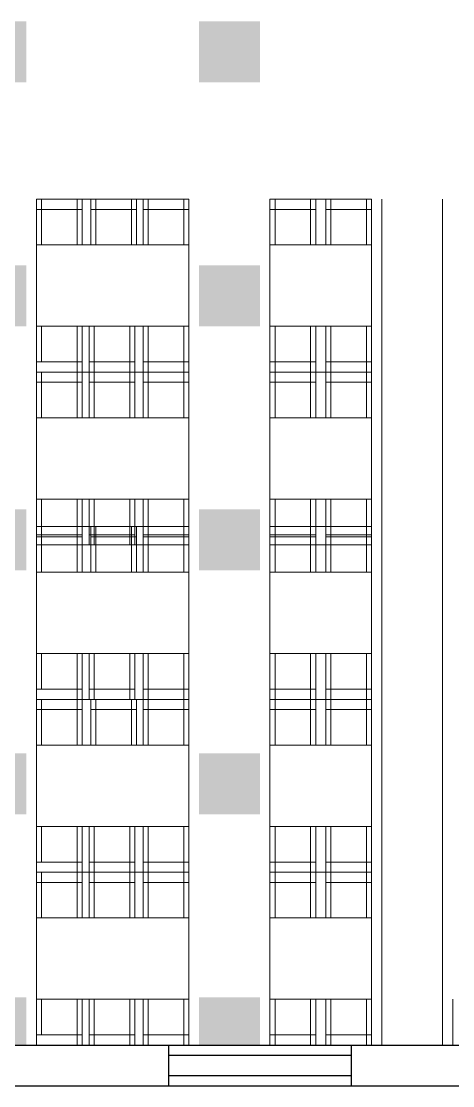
# Model space of a CAD drawing. Header units: inches. Extents: x 101 to 668, y -217 to 99.
# Drawn here: x 537.66 to 541.91, y -208.44 to -197.97 of the extents above; entities that cross this region are included whole.
import ezdxf

# ---------------------------------------------------------------- set-up
doc = ezdxf.new("R2010")
doc.units = ezdxf.units.IN
doc.header["$MEASUREMENT"] = 0
doc.layers.add('FUR', color=1, linetype='Continuous', lineweight=15)

msp = doc.modelspace()

# ---------------------------------------------------------------- hatches: boundary and pattern name
h = msp.add_hatch(color=40)
h.paths.add_polyline_path([(531.8115, -197.9653), (531.2115, -197.9653), (531.2115, -198.5653), (531.8115, -198.5653)])
h.paths.add_polyline_path([(531.8115, -200.3653), (531.2115, -200.3653), (531.2115, -200.9653), (531.8115, -200.9653)])
h.paths.add_polyline_path([(531.8115, -202.7653), (531.2115, -202.7653), (531.2115, -203.3653), (531.8115, -203.3653)])
h.paths.add_polyline_path([(531.8115, -205.1653), (531.2115, -205.1653), (531.2115, -205.7653), (531.8115, -205.7653)])
h.paths.add_polyline_path([(531.8115, -207.5653), (531.2115, -207.5653), (531.2115, -208.0353), (531.8115, -208.0353)])
h.paths.add_polyline_path([(534.1115, -197.9653), (533.5115, -197.9653), (533.5115, -198.5653), (534.1115, -198.5653)])
h.paths.add_polyline_path([(537.7115, -197.9653), (537.1115, -197.9653), (537.1115, -198.5653), (537.7115, -198.5653)])
h.paths.add_polyline_path([(540.0115, -197.9653), (539.4115, -197.9653), (539.4115, -198.5653), (540.0115, -198.5653)])
h.paths.add_polyline_path([(543.6115, -197.9653), (543.0115, -197.9653), (543.0115, -198.5653), (543.6115, -198.5653)])
h.paths.add_polyline_path([(545.9115, -197.9653), (545.3115, -197.9653), (545.3115, -198.5653), (545.9115, -198.5653)])
h.paths.add_polyline_path([(534.1115, -202.7653), (533.5115, -202.7653), (533.5115, -203.3653), (534.1115, -203.3653)])
h.paths.add_polyline_path([(534.1115, -205.1653), (533.5115, -205.1653), (533.5115, -205.7653), (534.1115, -205.7653)])
h.paths.add_polyline_path([(534.1115, -207.5653), (533.5115, -207.5653), (533.5115, -208.0353), (534.1115, -208.0353)])
h.paths.add_polyline_path([(537.7115, -202.7653), (537.1115, -202.7653), (537.1115, -203.3653), (537.7115, -203.3653)])
h.paths.add_polyline_path([(537.7115, -205.1653), (537.1115, -205.1653), (537.1115, -205.7653), (537.7115, -205.7653)])
h.paths.add_polyline_path([(537.7115, -207.5653), (537.1115, -207.5653), (537.1115, -208.0353), (537.5115, -208.0353), (537.5115, -208.0353), (537.7115, -208.0353)])
h.paths.add_polyline_path([(540.0115, -202.7653), (539.4115, -202.7653), (539.4115, -203.3653), (540.0115, -203.3653)])
h.paths.add_polyline_path([(543.6115, -202.7653), (543.0115, -202.7653), (543.0115, -203.3653), (543.6115, -203.3653)])
h.paths.add_polyline_path([(545.9115, -202.7653), (545.3115, -202.7653), (545.3115, -203.3653), (545.9115, -203.3653)])
h.paths.add_polyline_path([(540.0115, -205.1653), (539.4115, -205.1653), (539.4115, -205.7653), (540.0115, -205.7653)])
h.paths.add_polyline_path([(543.6115, -205.1653), (543.0115, -205.1653), (543.0115, -205.7653), (543.6115, -205.7653)])
h.paths.add_polyline_path([(545.9115, -205.1653), (545.3115, -205.1653), (545.3115, -205.7653), (545.9115, -205.7653)])
h.paths.add_polyline_path([(543.6115, -207.5653), (543.0115, -207.5653), (543.0115, -208.0353), (543.6115, -208.0353)])
h.paths.add_polyline_path([(545.9115, -207.5653), (545.3115, -207.5653), (545.3115, -208.0353), (545.7115, -208.0353), (545.9115, -208.0353)])
h = msp.add_hatch(color=40)
h.paths.add_polyline_path([(534.1115, -200.3653), (533.5115, -200.3653), (533.5115, -200.9653), (534.1115, -200.9653)])
h.paths.add_polyline_path([(537.7115, -200.3653), (537.1115, -200.3653), (537.1115, -200.9653), (537.7115, -200.9653)])
h.paths.add_polyline_path([(540.0115, -200.3653), (539.4115, -200.3653), (539.4115, -200.9653), (540.0115, -200.9653)])
h.paths.add_polyline_path([(543.6115, -200.3653), (543.0115, -200.3653), (543.0115, -200.9653), (543.6115, -200.9653)])
h.paths.add_polyline_path([(545.9115, -200.3653), (545.3115, -200.3653), (545.3115, -200.9653), (545.9115, -200.9653)])
msp.add_hatch(color=40).paths.add_polyline_path([(540.0115, -207.5653), (539.4115, -207.5653), (539.4115, -208.0353), (540.0115, -208.0353)])

# ---------------------------------------------------------------- linework, layer by layer
for p, q in [((537.8115, -204.6353), (537.8115, -204.6353)), ((530.1115, -208.0353), (547.6565, -208.0353)), ((539.1115, -208.0353), (539.1115, -208.4353)), ((539.1115, -208.0353), (539.1115, -208.4353)), ((540.9115, -208.0353), (540.9115, -208.4353)), ((539.1115, -208.1353), (540.9115, -208.1353)), ((539.1115, -208.3353), (540.9115, -208.3353)), ((529.7115, -208.4353), (545.7315, -208.4353)), ((539.1115, -208.4353), (539.1115, -208.4353))]:
    msp.add_line(p, q)
at = {"layer": 'FUR', "lineweight": 20}
for p, q in [((537.8115, -199.7153), (537.8115, -200.9653)), ((537.8115, -199.7153), (537.8115, -200.1653)), ((537.8115, -199.7153), (538.2615, -199.7153)), ((537.8115, -199.7153), (539.3115, -199.7153)), ((537.8615, -199.7153), (537.8615, -200.1653)), ((538.2115, -199.7153), (538.2115, -200.1653)), ((538.2615, -199.7153), (538.2615, -200.1653)), ((538.34615, -199.7153), (538.34615, -200.1653)), ((538.39615, -199.7153), (538.39615, -200.1653)), ((538.4615, -199.7153), (538.9115, -199.7153)), ((538.74615, -199.7153), (538.74615, -200.1653)), ((538.79615, -199.7153), (538.79615, -200.1653)), ((538.8615, -199.7153), (538.8615, -200.1653)), ((538.9115, -199.7153), (538.9115, -200.1653)), ((539.2615, -199.7153), (539.2615, -200.1653)), ((539.3115, -199.7153), (539.3115, -201.4153)), ((539.3115, -199.7153), (539.3115, -200.1653)), ((540.1115, -199.7153), (540.1115, -201.4153)), ((540.1115, -199.7153), (540.5615, -199.7153)), ((540.1115, -199.7153), (541.1115, -199.7153)), ((540.1615, -199.7153), (540.1615, -200.1653)), ((540.5115, -199.7153), (540.5115, -200.1653)), ((540.5615, -199.7153), (540.5615, -200.1653)), ((540.6615, -199.7153), (541.1115, -199.7153)), ((540.6615, -199.7153), (540.6615, -200.1653)), ((540.7115, -199.7153), (540.7115, -200.1653)), ((541.0615, -199.7153), (541.0615, -200.1653)), ((541.1115, -199.7153), (541.1115, -200.1653)), ((541.1115, -199.7153), (541.1115, -200.9653)), ((541.2115, -199.7153), (541.2115, -208.0353)), ((541.8115, -199.7153), (541.8115, -208.0353)), ((538.2615, -199.8153), (537.8115, -199.8153)), ((538.79615, -199.8153), (538.34615, -199.8153)), ((539.3115, -199.8153), (538.8615, -199.8153)), ((540.5615, -199.8153), (540.1115, -199.8153)), ((541.1115, -199.8153), (540.6615, -199.8153)), ((537.8115, -199.9653), (537.8115, -200.1653)), ((538.34615, -199.9653), (538.34615, -200.1653)), ((540.6615, -199.9653), (540.6615, -200.1653)), ((537.8115, -200.1653), (538.34615, -200.1653)), ((537.8115, -200.1653), (537.8115, -200.9653)), ((538.34615, -200.1653), (538.8615, -200.1653)), ((538.8615, -200.1653), (539.3115, -200.1653)), ((540.1115, -200.1653), (540.6615, -200.1653)), ((540.6615, -200.1653), (541.1115, -200.1653)), ((537.8115, -200.9653), (538.33071, -200.9653)), ((537.8115, -200.9653), (537.8115, -201.4153)), ((537.8615, -200.9653), (537.8615, -201.3153)), ((538.2115, -200.9653), (538.2115, -201.4153)), ((538.2615, -200.9653), (538.2615, -201.4153)), ((538.33071, -200.9653), (538.8615, -200.9653)), ((538.33071, -200.9653), (538.33071, -201.4153)), ((538.38071, -200.9653), (538.38071, -201.4153)), ((538.73071, -200.9653), (538.73071, -201.4153)), ((538.78071, -200.9653), (538.78071, -201.4153)), ((538.8615, -200.9653), (539.3115, -200.9653)), ((538.8615, -200.9653), (538.8615, -201.4153)), ((538.9115, -200.9653), (538.9115, -201.4153)), ((539.2615, -200.9653), (539.2615, -201.4153)), ((539.3115, -200.9653), (539.3115, -201.4153)), ((540.1115, -200.9653), (540.6615, -200.9653)), ((540.1615, -200.9653), (540.1615, -201.4153)), ((540.5115, -200.9653), (540.5115, -201.4153)), ((540.5615, -200.9653), (540.5615, -201.4153)), ((540.6615, -200.9653), (541.1115, -200.9653)), ((540.6615, -200.9653), (540.6615, -201.4153)), ((540.7115, -200.9653), (540.7115, -201.4153)), ((541.0615, -200.9653), (541.0615, -201.4153)), ((541.1115, -200.9653), (541.1115, -201.4153)), ((541.1115, -200.9653), (541.1115, -201.4153)), ((537.8115, -201.3153), (538.2615, -201.3153)), ((538.33071, -201.3153), (538.78071, -201.3153)), ((538.8615, -201.3153), (539.3115, -201.3153)), ((540.1115, -201.3153), (540.5615, -201.3153)), ((540.6615, -201.3153), (541.1115, -201.3153)), ((537.8115, -201.4153), (538.2615, -201.4153)), ((537.8115, -201.4153), (539.3115, -201.4153)), ((537.8115, -201.4153), (537.8115, -202.6653)), ((537.8115, -201.4153), (537.8115, -201.8653)), ((537.8115, -201.4153), (538.2615, -201.4153)), ((537.8115, -201.4153), (539.3115, -201.4153)), ((537.8615, -201.4153), (537.8615, -201.8653)), ((538.2115, -201.4153), (538.2115, -201.8653)), ((538.2615, -201.4153), (538.2615, -201.8653)), ((538.33071, -201.4153), (538.33071, -201.8653)), ((538.38071, -201.4153), (538.38071, -201.8653)), ((538.4615, -201.4153), (538.9115, -201.4153)), ((538.4615, -201.4153), (538.9115, -201.4153)), ((538.73071, -201.4153), (538.73071, -201.8653)), ((538.78071, -201.4153), (538.78071, -201.8653)), ((538.8615, -201.4153), (538.8615, -201.8653)), ((538.9115, -201.4153), (538.9115, -201.8653)), ((539.2615, -201.4153), (539.2615, -201.8653)), ((539.3115, -201.4153), (539.3115, -203.1153)), ((539.3115, -201.4153), (539.3115, -201.8653)), ((540.1115, -201.4153), (540.5615, -201.4153)), ((540.1115, -201.4153), (541.1115, -201.4153)), ((540.1115, -201.4153), (540.1115, -203.1153)), ((540.1115, -201.4153), (540.1115, -203.1153)), ((540.1115, -201.4153), (540.5615, -201.4153)), ((540.1115, -201.4153), (541.1115, -201.4153)), ((540.1615, -201.4153), (540.1615, -201.8653)), ((540.5115, -201.4153), (540.5115, -201.8653)), ((540.5615, -201.4153), (540.5615, -201.8653)), ((540.6615, -201.4153), (541.1115, -201.4153)), ((540.6615, -201.4153), (540.6615, -201.8653)), ((540.7115, -201.4153), (540.7115, -201.8653)), ((540.7615, -201.4153), (541.1115, -201.4153)), ((541.0615, -201.4153), (541.0615, -201.8653)), ((541.1115, -201.4153), (541.1115, -201.8653)), ((541.1115, -201.4153), (541.1115, -202.6653)), ((538.2615, -201.5153), (537.8115, -201.5153)), ((538.78071, -201.5153), (538.33071, -201.5153)), ((539.3115, -201.5153), (538.8615, -201.5153)), ((540.5615, -201.5153), (540.1115, -201.5153)), ((541.1115, -201.5153), (540.6615, -201.5153)), ((537.8115, -201.6653), (537.8115, -201.8653)), ((540.6615, -201.6653), (540.6615, -201.8653)), ((537.8115, -201.8653), (538.34615, -201.8653)), ((537.8115, -201.8653), (537.8115, -202.6653)), ((538.34615, -201.8653), (538.8615, -201.8653)), ((538.8615, -201.8653), (539.3115, -201.8653)), ((540.1115, -201.8653), (540.6615, -201.8653)), ((540.6615, -201.8653), (541.1115, -201.8653)), ((537.8115, -202.6653), (538.33071, -202.6653)), ((537.8115, -202.6653), (537.8115, -203.1153)), ((537.8615, -202.6653), (537.8615, -203.0153)), ((538.2115, -202.6653), (538.2115, -203.1153)), ((538.2615, -202.6653), (538.2615, -203.1153)), ((538.33071, -202.6653), (538.8615, -202.6653)), ((538.33071, -202.6653), (538.33071, -203.1153)), ((538.38071, -202.6653), (538.38071, -203.1153)), ((538.73071, -202.6653), (538.73071, -203.1153)), ((538.78071, -202.6653), (538.78071, -203.1153)), ((538.8615, -202.6653), (539.3115, -202.6653)), ((538.8615, -202.6653), (538.8615, -203.1153)), ((538.9115, -202.6653), (538.9115, -203.1153)), ((539.2615, -202.6653), (539.2615, -203.1153)), ((539.3115, -202.6653), (539.3115, -203.1153)), ((540.1115, -202.6653), (540.6615, -202.6653)), ((540.1615, -202.6653), (540.1615, -203.1153)), ((540.5115, -202.6653), (540.5115, -203.1153)), ((540.5615, -202.6653), (540.5615, -203.1153)), ((540.6615, -202.6653), (541.1115, -202.6653)), ((540.6615, -202.6653), (540.6615, -203.1153)), ((540.7115, -202.6653), (540.7115, -203.1153)), ((541.0615, -202.6653), (541.0615, -203.1153)), ((541.1115, -202.6653), (541.1115, -203.1153)), ((541.1115, -202.6653), (541.1115, -203.1153)), ((537.8115, -202.9353), (537.8115, -204.1853)), ((537.8115, -202.9353), (537.8115, -203.3853)), ((537.8115, -202.9353), (538.2615, -202.9353)), ((537.8115, -202.9353), (539.3115, -202.9353)), ((537.8615, -202.9353), (537.8615, -203.3853)), ((538.2115, -202.9353), (538.2115, -203.3853)), ((538.2615, -202.9353), (538.2615, -203.3853)), ((538.34615, -202.9353), (538.34615, -203.3853)), ((538.39615, -202.9353), (538.39615, -203.3853)), ((538.4615, -202.9353), (538.9115, -202.9353)), ((538.74615, -202.9353), (538.74615, -203.3853)), ((538.79615, -202.9353), (538.79615, -203.3853)), ((538.8615, -202.9353), (538.8615, -203.3853)), ((538.9115, -202.9353), (538.9115, -203.3853)), ((539.2615, -202.9353), (539.2615, -203.3853)), ((539.3115, -202.9353), (539.3115, -204.6353)), ((539.3115, -202.9353), (539.3115, -203.3853)), ((540.1115, -202.9353), (540.1115, -204.6353)), ((540.1115, -202.9353), (540.5615, -202.9353)), ((540.1115, -202.9353), (541.1115, -202.9353)), ((540.1615, -202.9353), (540.1615, -203.3853)), ((540.5115, -202.9353), (540.5115, -203.3853)), ((540.5615, -202.9353), (540.5615, -203.3853)), ((540.6615, -202.9353), (541.1115, -202.9353)), ((540.6615, -202.9353), (540.6615, -203.3853)), ((540.7115, -202.9353), (540.7115, -203.3853)), ((541.0615, -202.9353), (541.0615, -203.3853)), ((541.1115, -202.9353), (541.1115, -203.3853)), ((541.1115, -202.9353), (541.1115, -204.1853)), ((537.8115, -203.0153), (538.2615, -203.0153)), ((538.2615, -203.0353), (537.8115, -203.0353)), ((537.8115, -203.1153), (538.2615, -203.1153)), ((537.8115, -203.1153), (539.3115, -203.1153)), ((538.33071, -203.0153), (538.78071, -203.0153)), ((538.79615, -203.0353), (538.34615, -203.0353)), ((538.4615, -203.1153), (538.9115, -203.1153)), ((538.8615, -203.0153), (539.3115, -203.0153)), ((539.3115, -203.0353), (538.8615, -203.0353)), ((540.1115, -203.0153), (540.5615, -203.0153)), ((540.5615, -203.0353), (540.1115, -203.0353)), ((540.1115, -203.1153), (540.5615, -203.1153)), ((540.1115, -203.1153), (541.1115, -203.1153)), ((540.6615, -203.0153), (541.1115, -203.0153)), ((541.1115, -203.0353), (540.6615, -203.0353)), ((540.7615, -203.1153), (541.1115, -203.1153)), ((537.8115, -203.1853), (537.8115, -203.3853)), ((538.34615, -203.1853), (538.34615, -203.3853)), ((540.6615, -203.1853), (540.6615, -203.3853)), ((537.8115, -203.3853), (538.34615, -203.3853)), ((537.8115, -203.3853), (537.8115, -204.1853)), ((538.34615, -203.3853), (538.8615, -203.3853)), ((538.8615, -203.3853), (539.3115, -203.3853)), ((540.1115, -203.3853), (540.6615, -203.3853)), ((540.6615, -203.3853), (541.1115, -203.3853)), ((537.8115, -204.1853), (538.33071, -204.1853)), ((537.8115, -204.1853), (537.8115, -204.6353)), ((537.8615, -204.1853), (537.8615, -204.5353)), ((538.2115, -204.1853), (538.2115, -204.6353)), ((538.2615, -204.1853), (538.2615, -204.6353)), ((538.33071, -204.1853), (538.8615, -204.1853)), ((538.33071, -204.1853), (538.33071, -204.6353)), ((538.38071, -204.1853), (538.38071, -204.6353)), ((538.73071, -204.1853), (538.73071, -204.6353)), ((538.78071, -204.1853), (538.78071, -204.6353)), ((538.8615, -204.1853), (539.3115, -204.1853)), ((538.8615, -204.1853), (538.8615, -204.6353)), ((538.9115, -204.1853), (538.9115, -204.6353)), ((539.2615, -204.1853), (539.2615, -204.6353)), ((539.3115, -204.1853), (539.3115, -204.6353)), ((540.1115, -204.1853), (540.6615, -204.1853)), ((540.1615, -204.1853), (540.1615, -204.6353)), ((540.5115, -204.1853), (540.5115, -204.6353)), ((540.5615, -204.1853), (540.5615, -204.6353)), ((540.6615, -204.1853), (541.1115, -204.1853)), ((540.6615, -204.1853), (540.6615, -204.6353)), ((540.7115, -204.1853), (540.7115, -204.6353)), ((541.0615, -204.1853), (541.0615, -204.6353)), ((541.1115, -204.1853), (541.1115, -204.6353)), ((541.1115, -204.1853), (541.1115, -204.6353)), ((537.8115, -204.5353), (538.2615, -204.5353)), ((538.33071, -204.5353), (538.78071, -204.5353)), ((538.8615, -204.5353), (539.3115, -204.5353)), ((540.1115, -204.5353), (540.5615, -204.5353)), ((540.6615, -204.5353), (541.1115, -204.5353)), ((537.8115, -204.6353), (537.8115, -205.8853)), ((537.8115, -204.6353), (537.8115, -205.0853)), ((537.8115, -204.6353), (538.2615, -204.6353)), ((537.8115, -204.6353), (539.3115, -204.6353)), ((537.8115, -204.6353), (538.2615, -204.6353)), ((537.8115, -204.6353), (539.3115, -204.6353)), ((537.8115, -204.6353), (538.2615, -204.6353)), ((537.8115, -204.6353), (539.3115, -204.6353)), ((537.8615, -204.6353), (537.8615, -205.0853)), ((538.2115, -204.6353), (538.2115, -205.0853)), ((538.2615, -204.6353), (538.2615, -205.0853)), ((538.34615, -204.6353), (538.34615, -205.0853)), ((538.39615, -204.6353), (538.39615, -205.0853)), ((538.4615, -204.6353), (538.9115, -204.6353)), ((538.4615, -204.6353), (538.9115, -204.6353)), ((538.4615, -204.6353), (538.9115, -204.6353)), ((538.74615, -204.6353), (538.74615, -205.0853)), ((538.79615, -204.6353), (538.79615, -205.0853)), ((538.8615, -204.6353), (538.8615, -205.0853)), ((538.9115, -204.6353), (538.9115, -205.0853)), ((539.2615, -204.6353), (539.2615, -205.0853)), ((539.3115, -204.6353), (539.3115, -206.3353)), ((539.3115, -204.6353), (539.3115, -205.0853)), ((540.1115, -204.6353), (540.1115, -206.3353)), ((540.1115, -204.6353), (540.1115, -206.3353)), ((540.1115, -204.6353), (540.5615, -204.6353)), ((540.1115, -204.6353), (541.1115, -204.6353)), ((540.1115, -204.6353), (540.5615, -204.6353)), ((540.1115, -204.6353), (541.1115, -204.6353)), ((540.1115, -204.6353), (540.5615, -204.6353)), ((540.1115, -204.6353), (541.1115, -204.6353)), ((540.1615, -204.6353), (540.1615, -205.0853)), ((540.5115, -204.6353), (540.5115, -205.0853)), ((540.5615, -204.6353), (540.5615, -205.0853)), ((540.6615, -204.6353), (541.1115, -204.6353)), ((540.6615, -204.6353), (540.6615, -205.0853)), ((540.6615, -204.6353), (541.1115, -204.6353)), ((540.7115, -204.6353), (540.7115, -205.0853)), ((540.7615, -204.6353), (541.1115, -204.6353)), ((541.0615, -204.6353), (541.0615, -205.0853)), ((541.1115, -204.6353), (541.1115, -205.0853)), ((541.1115, -204.6353), (541.1115, -205.8853)), ((538.2615, -204.7353), (537.8115, -204.7353)), ((538.79615, -204.7353), (538.34615, -204.7353)), ((539.3115, -204.7353), (538.8615, -204.7353)), ((540.5615, -204.7353), (540.1115, -204.7353)), ((541.1115, -204.7353), (540.6615, -204.7353)), ((537.8115, -204.8853), (537.8115, -205.0853)), ((538.34615, -204.8853), (538.34615, -205.0853)), ((540.6615, -204.8853), (540.6615, -205.0853)), ((537.8115, -205.0853), (538.34615, -205.0853)), ((537.8115, -205.0853), (537.8115, -205.8853)), ((538.34615, -205.0853), (538.8615, -205.0853)), ((538.8615, -205.0853), (539.3115, -205.0853)), ((540.1115, -205.0853), (540.6615, -205.0853)), ((540.6615, -205.0853), (541.1115, -205.0853)), ((537.8115, -205.8853), (538.33071, -205.8853)), ((537.8115, -205.8853), (537.8115, -206.3353)), ((537.8615, -205.8853), (537.8615, -206.2353)), ((538.2115, -205.8853), (538.2115, -206.3353)), ((538.2615, -205.8853), (538.2615, -206.3353)), ((538.33071, -205.8853), (538.8615, -205.8853)), ((538.33071, -205.8853), (538.33071, -206.3353)), ((538.38071, -205.8853), (538.38071, -206.3353)), ((538.73071, -205.8853), (538.73071, -206.3353)), ((538.78071, -205.8853), (538.78071, -206.3353)), ((538.8615, -205.8853), (539.3115, -205.8853)), ((538.8615, -205.8853), (538.8615, -206.3353)), ((538.9115, -205.8853), (538.9115, -206.3353)), ((539.2615, -205.8853), (539.2615, -206.3353)), ((539.3115, -205.8853), (539.3115, -206.3353)), ((540.1115, -205.8853), (540.6615, -205.8853)), ((540.1615, -205.8853), (540.1615, -206.3353)), ((540.5115, -205.8853), (540.5115, -206.3353)), ((540.5615, -205.8853), (540.5615, -206.3353)), ((540.6615, -205.8853), (541.1115, -205.8853)), ((540.6615, -205.8853), (540.6615, -206.3353)), ((540.7115, -205.8853), (540.7115, -206.3353)), ((541.0615, -205.8853), (541.0615, -206.3353)), ((541.1115, -205.8853), (541.1115, -206.3353)), ((541.1115, -205.8853), (541.1115, -206.3353)), ((537.8115, -206.2353), (538.2615, -206.2353)), ((538.33071, -206.2353), (538.78071, -206.2353)), ((538.8615, -206.2353), (539.3115, -206.2353)), ((540.1115, -206.2353), (540.5615, -206.2353)), ((540.6615, -206.2353), (541.1115, -206.2353)), ((537.8115, -206.3353), (538.2615, -206.3353)), ((537.8115, -206.3353), (539.3115, -206.3353)), ((537.8115, -206.3353), (537.8115, -207.5853)), ((537.8115, -206.3353), (537.8115, -206.7853)), ((537.8115, -206.3353), (538.2615, -206.3353)), ((537.8115, -206.3353), (539.3115, -206.3353)), ((537.8615, -206.3353), (537.8615, -206.7853)), ((538.2115, -206.3353), (538.2115, -206.7853)), ((538.2615, -206.3353), (538.2615, -206.7853)), ((538.33071, -206.3353), (538.33071, -206.7853)), ((538.38071, -206.3353), (538.38071, -206.7853)), ((538.4615, -206.3353), (538.9115, -206.3353)), ((538.4615, -206.3353), (538.9115, -206.3353)), ((538.73071, -206.3353), (538.73071, -206.7853)), ((538.78071, -206.3353), (538.78071, -206.7853)), ((538.8615, -206.3353), (538.8615, -206.7853)), ((538.9115, -206.3353), (538.9115, -206.7853)), ((539.2615, -206.3353), (539.2615, -206.7853)), ((539.3115, -206.3353), (539.3115, -208.0353)), ((539.3115, -206.3353), (539.3115, -206.7853)), ((540.1115, -206.3353), (540.5615, -206.3353)), ((540.1115, -206.3353), (541.1115, -206.3353)), ((540.1115, -206.3353), (540.1115, -208.0353)), ((540.1115, -206.3353), (540.1115, -208.0353)), ((540.1115, -206.3353), (540.5615, -206.3353)), ((540.1115, -206.3353), (541.1115, -206.3353)), ((540.1615, -206.3353), (540.1615, -206.7853)), ((540.5115, -206.3353), (540.5115, -206.7853)), ((540.5615, -206.3353), (540.5615, -206.7853)), ((540.6615, -206.3353), (541.1115, -206.3353)), ((540.6615, -206.3353), (540.6615, -206.7853)), ((540.7115, -206.3353), (540.7115, -206.7853)), ((540.7615, -206.3353), (541.1115, -206.3353)), ((541.0615, -206.3353), (541.0615, -206.7853)), ((541.1115, -206.3353), (541.1115, -206.7853)), ((541.1115, -206.3353), (541.1115, -207.5853)), ((538.2615, -206.4353), (537.8115, -206.4353)), ((538.78071, -206.4353), (538.33071, -206.4353)), ((539.3115, -206.4353), (538.8615, -206.4353)), ((540.5615, -206.4353), (540.1115, -206.4353)), ((541.1115, -206.4353), (540.6615, -206.4353)), ((537.8115, -206.5853), (537.8115, -206.7853)), ((540.6615, -206.5853), (540.6615, -206.7853)), ((537.8115, -206.7853), (538.34615, -206.7853)), ((537.8115, -206.7853), (537.8115, -207.5853)), ((538.34615, -206.7853), (538.8615, -206.7853)), ((538.8615, -206.7853), (539.3115, -206.7853)), ((540.1115, -206.7853), (540.6615, -206.7853)), ((540.6615, -206.7853), (541.1115, -206.7853)), ((537.8115, -207.5853), (537.8115, -208.0353)), ((537.8115, -207.5853), (538.33071, -207.5853)), ((537.8115, -207.5853), (537.8115, -208.0353)), ((537.8615, -207.5853), (537.8615, -207.9353)), ((538.2115, -207.5853), (538.2115, -208.0353)), ((538.2615, -207.5853), (538.2615, -208.0353)), ((538.33071, -207.5853), (538.8615, -207.5853)), ((538.33071, -207.5853), (538.33071, -208.0353)), ((538.38071, -207.5853), (538.38071, -208.0353)), ((538.73071, -207.5853), (538.73071, -208.0353)), ((538.78071, -207.5853), (538.78071, -208.0353)), ((538.8615, -207.5853), (539.3115, -207.5853)), ((538.8615, -207.5853), (538.8615, -208.0353)), ((538.9115, -207.5853), (538.9115, -208.0353)), ((539.2615, -207.5853), (539.2615, -208.0353)), ((539.3115, -207.5853), (539.3115, -208.0353)), ((540.1115, -207.5853), (540.1115, -208.0353)), ((540.1115, -207.5853), (540.6615, -207.5853)), ((540.1615, -207.5853), (540.1615, -208.0353)), ((540.5115, -207.5853), (540.5115, -208.0353)), ((540.5615, -207.5853), (540.5615, -208.0353)), ((540.6615, -207.5853), (541.1115, -207.5853)), ((540.6615, -207.5853), (540.6615, -208.0353)), ((540.7115, -207.5853), (540.7115, -208.0353)), ((541.0615, -207.5853), (541.0615, -208.0353)), ((541.1115, -207.5853), (541.1115, -208.0353)), ((541.1115, -207.5853), (541.1115, -208.0353)), ((541.9115, -207.5853), (541.9115, -208.0353)), ((537.8115, -207.9353), (538.2615, -207.9353)), ((538.3115, -208.0353), (538.7615, -208.0353)), ((538.3115, -208.0353), (539.3115, -208.0353)), ((538.33071, -207.9353), (538.78071, -207.9353)), ((538.8615, -207.9353), (539.3115, -207.9353)), ((538.9615, -208.0353), (539.3115, -208.0353)), ((540.1115, -207.9353), (540.5615, -207.9353)), ((540.1115, -208.0353), (540.5615, -208.0353)), ((540.1115, -208.0353), (541.6115, -208.0353)), ((540.6615, -207.9353), (541.1115, -207.9353)), ((540.7615, -208.0353), (541.2115, -208.0353))]:
    msp.add_line(p, q, dxfattribs=at)

doc.saveas('drawing.dxf')
